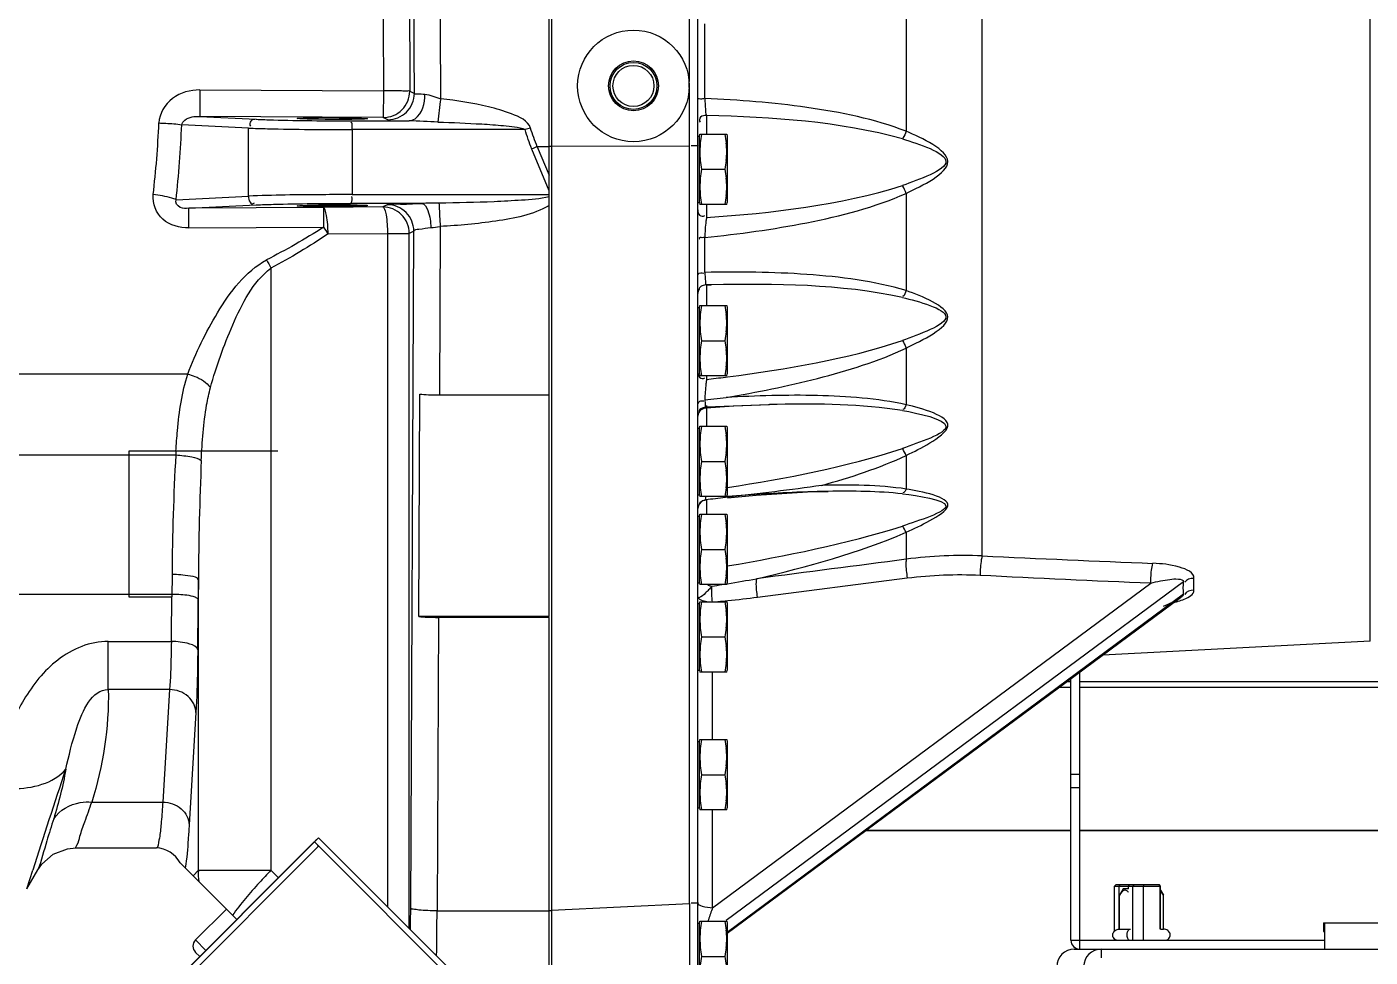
# Model space of a CAD drawing. Header units: millimetres. Extents: x 0 to 10500, y 0 to 7425.
# Drawn here: x 3138.5 to 3596.9, y 1867.5 to 2184.9 of the extents above; entities that cross this region are included whole.
import ezdxf

# ---------------------------------------------------------------- set-up
doc = ezdxf.new("R2010")
doc.units = ezdxf.units.MM
doc.header["$LTSCALE"] = 577.5
doc.layers.get('0').update_dxf_attribs({"linetype": 'CONTINUOUS'})
doc.layers.add('AXES', color=7, linetype='CONTINUOUS')

msp = doc.modelspace()

# ---------------------------------------------------------------- linework, layer by layer
at = {"color": 6, "linetype": 'Continuous'}
for p, q in [((3316.69, 1983.66), (3316.69, 2402.72)), ((3317.49, 2402.46), (3317.49, 1828.77)), ((3367.49, 1817.48), (3367.49, 2397)), ((3464.47, 2004.37), (3464.47, 2361.13)), ((3596.88, 1975.26), (3596.88, 2354.2)), ((3438.58, 2195.81), (3438.58, 2149.25)), ((3369.82, 2160.42), (3369.82, 2185.96)), ((3197.55, 2163.37), (3197.5, 2154.31)), ((3197.55, 2163.37), (3260.16, 2163.04)), ((3260.16, 2163.04), (3260.11, 2153.97)), ((3269.15, 2162.96), (3270.72, 2162.19)), ((3370.44, 2154.67), (3370.44, 2148.27)), ((3214.11, 2150.35), (3191.34, 2151.48)), ((3260.11, 2153.97), (3197.5, 2154.31)), ((3197.5, 2154.31), (3216.73, 2153.35)), ((3214.11, 2127.11), (3214.11, 2150.35)), ((3248.95, 2152.81), (3268.9, 2152.81)), ((3249.55, 2149.81), (3249.55, 2127.65)), ((3308.52, 2149.81), (3249.55, 2149.81)), ((3261.68, 2153.19), (3260.11, 2153.97)), ((3367.49, 2147.63), (3367.99, 2147.63)), ((3367.99, 2147.63), (3368.17, 2148.27)), ((3367.99, 2124.92), (3367.99, 2147.63)), ((3368.17, 2148.27), (3377.32, 2148.27)), ((3377.32, 2148.27), (3377.49, 2147.63)), ((3377.49, 2147.63), (3377.49, 2124.92)), ((3316.69, 2128.93), (3310.82, 2143.2)), ((3312.69, 2143.99), (3316.69, 2134.26)), ((3316.69, 2143.99), (3312.69, 2143.99)), ((3317.49, 2144.07), (3316.69, 2144.07)), ((3364.65, 2144.22), (3317.49, 2144.01)), ((3364.65, 1885.82), (3364.65, 2144.22)), ((3368.66, 2136.27), (3376.82, 2136.27)), ((3189.4, 2125.88), (3214.11, 2127.11)), ((3249.55, 2127.65), (3316.69, 2127.65)), ((3438.58, 2128.06), (3438.58, 2094.87)), ((3193.72, 2122.96), (3216.73, 2124.11)), ((3239.67, 2123.22), (3193.72, 2122.96)), ((3259.96, 2123.42), (3239.67, 2123.22)), ((3273.17, 2124.65), (3248.95, 2124.65)), ((3261.5, 2124.18), (3259.96, 2123.42)), ((3367.49, 2124.92), (3367.99, 2124.92)), ((3367.99, 2124.92), (3368.17, 2124.27)), ((3377.32, 2124.27), (3368.17, 2124.27)), ((3370.44, 2124.27), (3370.44, 2119.8)), ((3377.32, 2124.27), (3377.49, 2124.92)), ((3193.77, 2116.25), (3239.72, 2116.49)), ((3241.28, 2114.22), (3261.57, 2114.42)), ((3261.57, 2114.42), (3261.57, 1884.69)), ((3261.57, 2114.42), (3269, 2114.42)), ((3270.54, 2115.18), (3269, 2114.42)), ((3269, 1877.27), (3269, 2114.42)), ((3269.48, 1884.08), (3270.54, 2115.18)), ((3279.54, 2116.76), (3279.27, 2059.31)), ((3369.82, 2101.08), (3369.82, 2113.02)), ((3221.8, 2102.53), (3221.8, 1897.14)), ((3372.09, 2096.88), (3370.44, 2096.85)), ((3370.44, 2096.85), (3372.02, 2096.88)), ((3370.44, 2096.85), (3370.44, 2089.8)), ((3367.49, 2089.16), (3367.99, 2089.16)), ((3367.99, 2089.16), (3368.17, 2089.8)), ((3367.99, 2066.45), (3367.99, 2089.16)), ((3368.17, 2089.8), (3377.32, 2089.8)), ((3377.32, 2089.8), (3377.49, 2089.16)), ((3377.49, 2089.15), (3377.49, 2066.45)), ((3368.66, 2077.8), (3376.82, 2077.8)), ((3438.58, 2075.28), (3438.58, 2055.96)), ((3193.41, 2066.43), (3121, 2066.43)), ((3367.49, 2066.45), (3367.99, 2066.45)), ((3367.99, 2066.45), (3368.17, 2065.8)), ((3377.32, 2065.8), (3368.17, 2065.8)), ((3370.44, 2065.8), (3370.44, 2064.6)), ((3376.88, 2065.37), (3377.62, 2065.47)), ((3377.32, 2065.8), (3377.49, 2066.45)), ((3272.22, 1983.66), (3272.57, 2059.57)), ((3279.27, 2059.31), (3316.69, 2059.31)), ((3369.83, 2057.59), (3377.1, 2058.42)), ((3367.75, 2053.17), (3368.49, 2054.18)), ((3368.49, 2054.18), (3369.57, 2054.81)), ((3369.57, 2054.81), (3370.28, 2054.94)), ((3370.26, 2054.94), (3379.73, 2055.54)), ((3370.26, 2054.94), (3370.27, 2054.94)), ((3370.27, 2054.94), (3370.44, 2055.13)), ((3394.57, 2056.06), (3370.44, 2055.13)), ((3370.44, 2055.64), (3370.44, 2048.59)), ((3379.73, 2055.54), (3391.97, 2056.01)), ((3394.58, 2056.06), (3391.97, 2056.01)), ((3367.49, 2051.95), (3367.75, 2053.17)), ((3367.49, 2047.95), (3367.99, 2047.95)), ((3367.99, 2047.95), (3368.17, 2048.59)), ((3367.99, 2025.24), (3367.99, 2047.95)), ((3368.17, 2048.59), (3377.32, 2048.59)), ((3377.32, 2048.59), (3377.49, 2047.95)), ((3377.49, 2047.94), (3377.49, 2025.24)), ((3173.29, 2040.14), (3173.29, 1990.37)), ((3189.32, 2040.14), (3173.29, 2040.14)), ((3224.09, 2040.06), (3173.29, 2040.06)), ((2982.8, 2038.82), (3189.32, 2038.82)), ((3368.66, 2036.59), (3376.82, 2036.59)), ((3438.58, 2038.67), (3438.58, 2027.18)), ((3377.1, 2027.65), (3377.5, 2027.71)), ((3387.42, 2025.12), (3404.92, 2026.18)), ((3404.92, 2026.18), (3411.9, 2026.37)), ((3411.66, 2026.38), (3411.35, 2026.37)), ((3411.91, 2026.37), (3411.66, 2026.37)), ((3367.49, 2025.24), (3367.99, 2025.24)), ((3367.49, 2020.47), (3367.88, 2021.94)), ((3367.88, 2021.94), (3368.94, 2023.03)), ((3367.99, 2025.24), (3368.17, 2024.59)), ((3377.32, 2024.59), (3368.17, 2024.59)), ((3370.09, 2023.48), (3370.16, 2023.45)), ((3370.44, 2023.47), (3370.44, 2018.6)), ((3377.6, 2024.37), (3376.86, 2024.28)), ((3377.32, 2024.59), (3377.49, 2025.24)), ((3377.6, 2024.17), (3387.42, 2025.12)), ((3367.49, 2017.95), (3367.99, 2017.95)), ((3367.99, 2017.95), (3368.17, 2018.6)), ((3367.99, 1995.24), (3367.99, 2017.95)), ((3368.17, 2018.6), (3377.32, 2018.6)), ((3377.32, 2018.6), (3377.49, 2017.95)), ((3377.49, 2017.95), (3377.49, 1995.24)), ((3438.58, 2012.47), (3438.58, 2003.24)), ((3368.66, 2006.6), (3376.82, 2006.6)), ((3188.03, 1998.07), (3187.97, 1990.37)), ((3197.03, 1996.19), (3196.98, 1989.5)), ((3197.03, 1897.14), (3197.03, 1996.19)), ((3367.49, 1995.24), (3367.99, 1995.24)), ((3367.99, 1995.24), (3368.17, 1994.6)), ((3377.32, 1994.6), (3368.17, 1994.6)), ((3372.5, 1884.32), (3522.04, 1995.12)), ((3533.19, 1995.53), (3377.17, 1879.94)), ((3377.32, 1994.6), (3377.49, 1995.24)), ((3387.87, 1990.29), (3438.93, 1996.85)), ((2883.46, 1991.37), (3187.98, 1991.37)), ((3173.29, 1990.37), (3187.98, 1990.37)), ((3377.49, 1876.05), (3533.19, 1991.4)), ((3532.19, 1990.12), (3377.49, 1875.5)), ((3532.2, 1990.12), (3532.18, 1990.11)), ((3532.2, 1990.12), (3532.19, 1990.12)), ((3367.49, 1988.09), (3367.99, 1988.09)), ((3367.99, 1988.09), (3368.17, 1988.73)), ((3367.99, 1965.37), (3367.99, 1988.09)), ((3368.17, 1988.73), (3377.32, 1988.73)), ((3376.79, 1989.04), (3377.69, 1989.13)), ((3377.32, 1988.73), (3377.49, 1988.09)), ((3377.49, 1988.08), (3377.49, 1965.38)), ((3316.69, 1983.66), (3272.22, 1983.66)), ((3278.93, 1983.4), (3278.47, 1883.3)), ((3316.69, 1983.4), (3278.93, 1983.4)), ((3316.69, 1829.57), (3316.69, 1983.4)), ((3368.66, 1976.73), (3376.82, 1976.73)), ((3166.27, 1958.77), (3166.27, 1975.18)), ((3166.27, 1975.18), (3187.82, 1975.18)), ((3596.88, 1975.26), (3505.7, 1970.48)), ((3367.49, 1965.37), (3367.99, 1965.37)), ((3367.99, 1965.37), (3368.17, 1964.73)), ((3377.32, 1964.73), (3368.17, 1964.73)), ((3372.5, 1941.73), (3372.5, 1964.73)), ((3377.32, 1964.73), (3377.49, 1965.37)), ((3187.21, 1958.77), (3166.27, 1958.77)), ((3187.21, 1958.77), (3184.89, 1920.4)), ((3196.2, 1950.97), (3193.88, 1912.61)), ((3367.49, 1941.09), (3367.99, 1941.09)), ((3367.99, 1941.09), (3368.17, 1941.73)), ((3367.99, 1918.37), (3367.99, 1941.09)), ((3368.17, 1941.73), (3377.32, 1941.73)), ((3377.32, 1941.73), (3377.49, 1941.09)), ((3377.49, 1941.08), (3377.49, 1918.38)), ((3368.66, 1929.73), (3376.82, 1929.73)), ((3160.64, 1920.4), (3184.89, 1920.4)), ((3367.49, 1918.37), (3367.99, 1918.37)), ((3367.99, 1918.37), (3368.17, 1917.73)), ((3377.32, 1917.73), (3368.17, 1917.73)), ((3372.5, 1884.32), (3372.5, 1917.73)), ((3377.32, 1917.73), (3377.49, 1918.37)), ((3143.63, 1899.22), (3147.52, 1902.59)), ((3147.52, 1902.59), (3152.33, 1904.44)), ((3152.33, 1904.44), (3155.24, 1904.73)), ((3155.24, 1904.73), (3182.69, 1904.73)), ((3142.25, 1897.23), (3143.63, 1899.22)), ((3190.78, 1899.69), (3210.15, 1880.32)), ((3138.5, 1890.73), (3142.25, 1897.23)), ((3138.5, 1890.73), (3140.49, 1897.1)), ((3195.28, 1895.18), (3197.03, 1897.14)), ((3197.03, 1897.14), (3221.8, 1897.14)), ((3221.8, 1897.14), (3224.4, 1894.57)), ((3317.49, 1883.47), (3364.65, 1885.82)), ((3206.57, 1883.89), (3196.04, 1873.35)), ((3278.47, 1883.3), (3316.69, 1883.3)), ((3316.69, 1883.4), (3317.49, 1883.4)), ((3367.99, 1879.09), (3368.17, 1879.73)), ((3368.17, 1879.73), (3377.32, 1879.73)), ((3377.32, 1879.73), (3377.49, 1879.09)), ((3367.49, 1879.09), (3367.99, 1879.09)), ((3367.99, 1856.37), (3367.99, 1879.09)), ((3377.49, 1879.08), (3377.49, 1856.38)), ((3196.04, 1873.35), (3199.61, 1869.78)), ((3197.49, 1867.66), (3196.04, 1869.11)), ((3368.66, 1867.73), (3376.82, 1867.73))]:
    msp.add_line(p, q, dxfattribs=at)
at = {"color": 7, "linetype": 'Continuous'}
for p, q in [((3494.79, 1873.23), (3494.79, 1962.41)), ((3490.91, 1959.53), (3494.79, 1959.53)), ((3493.64, 1961.55), (3494.79, 1961.55)), ((3497.79, 1961.55), (3621.79, 1961.55)), ((3497.79, 1959.53), (3621.79, 1959.53)), ((3494.79, 1929.92), (3497.79, 1929.92)), ((3494.79, 1925.39), (3497.79, 1925.39)), ((3236.92, 1907.16), (3237.98, 1908.22)), ((3383, 1763.26), (3238.05, 1908.22)), ((3236.63, 1906.8), (3143.42, 1813.59)), ((3144.19, 1811.51), (3238.06, 1905.39)), ((3236.57, 1906.8), (3149.01, 1819.25)), ((3236.65, 1906.8), (3381.6, 1761.85)), ((3509.66, 1891.73), (3510.16, 1892.23)), ((3509.66, 1891.73), (3525.35, 1891.73)), ((3510.16, 1892.23), (3524.85, 1892.23)), ((3511.5, 1892.23), (3511.18, 1891.73)), ((3511.18, 1877.01), (3511.18, 1891.73)), ((3512.58, 1890.73), (3511.35, 1888.59)), ((3511.35, 1877.03), (3511.35, 1888.59)), ((3514.43, 1890.73), (3512.58, 1890.73)), ((3514.43, 1891.73), (3514.93, 1892.23)), ((3514.9, 1892.23), (3514.88, 1892.18)), ((3516.28, 1892.23), (3515.95, 1891.73)), ((3515.95, 1873.23), (3515.95, 1891.73)), ((3519.67, 1892.23), (3519.51, 1891.73)), ((3519.51, 1873.23), (3519.51, 1891.73)), ((3524.68, 1892.23), (3525.17, 1891.73)), ((3525.35, 1891.73), (3524.85, 1892.23)), ((3525.17, 1877.03), (3525.17, 1891.73)), ((3525.35, 1890.33), (3526.36, 1888.59)), ((3526.36, 1877.03), (3526.36, 1888.59)), ((3511.35, 1877.03), (3515.1, 1877.03)), ((3525.35, 1877.03), (3526.36, 1877.03)), ((3580.99, 1879.23), (3580.99, 1876.23)), ((3580.99, 1876.23), (3581.25, 1876.23)), ((3581.26, 1879.23), (3581.25, 1876.23)), ((3581.25, 1876.23), (3581.31, 1870.23)), ((3494.79, 1873.23), (3497.79, 1873.23)), ((3497.79, 1870.23), (3497.79, 1873.23)), ((3497.79, 1870.23), (3502.25, 1870.23)), ((3505.12, 1870.23), (3505.12, 1867.23))]:
    msp.add_line(p, q, dxfattribs=at)
at = {"color": 3, "linetype": 'Continuous'}
for p, q in [((3497.79, 1873.23), (3497.79, 1964.63)), ((3494.79, 1910.73), (3425.04, 1910.73)), ((3621.79, 1910.73), (3497.79, 1910.73)), ((3580.99, 1879.23), (3611.41, 1879.23)), ((3581.26, 1879.23), (3581.35, 1870.23)), ((3495.92, 1870.23), (3497.79, 1870.23)), ((3497.79, 1873.23), (3581.28, 1873.23)), ((3502.25, 1870.23), (4013.1, 1870.23))]:
    msp.add_line(p, q, dxfattribs=at)
at = {"color": 6, "linetype": 'Continuous'}
for radius in [19.05, 8.5, 8, 7]:
    msp.add_circle((3345.49, 2164.73), radius, dxfattribs=at)
for centre, radius, start, end in [((-1428.24, 2164.67), 4707.95, 359.94751, 0.45666), ((2320.13, 2149.37), 1044.54, 359.71765, 0.84519), ((3260.14, 2162.97), 9.01, 269.8112, 359.9363), ((3261.71, 2162.2), 9.01, 269.8115, 359.9361), ((5270.31, 1921.27), 2004.91, 173.15141, 173.38021), ((2873.37, 2164.46), 310.42, 353.1853, 357.7142), ((2851.56, 2164.43), 340.03, 353.4896, 357.8178), ((3351.86, 2004.13), 151.99, 105.8355, 106.5701), ((3405.19, 2142.11), 37.03, 175.1311, 176.3731), ((3342.12, 2142.27), 35.19, 355.1439, 4.854), ((3354.21, 2042.31), 109.83, 112.214, 113.2725), ((3402.66, 2142.26), 34.49, 176.3472, 179.9682), ((3403.31, 2142.31), 35.15, 180.0571, 184.9186), ((3403.36, 2130.27), 35.19, 175.1438, 184.8539), ((3342.12, 2130.27), 35.19, 355.1439, 4.854), ((3259.99, 2114.41), 9.01, 0.0637, 90.1888), ((3261.53, 2115.17), 9.01, 0.064, 90.1885), ((3370.49, 2093.85), 3, 152.578, 180.0001), ((3370.14, 2093.7), 3.07, 112.6244, 117.3103), ((3403.36, 2083.8), 35.19, 175.1438, 184.8539), ((3342.12, 2083.8), 35.19, 355.1439, 4.854), ((3403.36, 2071.8), 35.19, 175.1438, 184.8539), ((3342.12, 2071.8), 35.19, 355.1439, 4.854), ((3316.07, 2543.13), 481.61, 276.4827, 277.2538), ((3403.36, 2042.59), 35.19, 175.1438, 184.8539), ((3342.12, 2042.59), 35.19, 355.1439, 4.854), ((3442.09, 2025.97), 253.1, 176.7859, 177.0896), ((4021.7, 1992.15), 833.69, 176.79069, 179.59338), ((4279.18, 1990.31), 1082.16, 177.52976, 179.68838), ((3403.36, 2030.59), 35.19, 175.1438, 184.8539), ((3342.12, 2030.59), 35.19, 355.1439, 4.854), ((3418.93, 1610.49), 415.95, 91.0444, 92.2202), ((3370.54, 2020.06), 3.45, 114.7012, 119.1833), ((3631.5, -147.06), 2186.22, 96.68875, 96.86735), ((3244.89, 2037.11), 125.94, 353.854, 354.2245), ((3403.36, 2012.6), 35.19, 175.1438, 184.8539), ((3342.12, 2012.6), 35.19, 355.1439, 4.854), ((3403.36, 2000.6), 35.19, 175.1438, 184.8539), ((3342.12, 2000.6), 35.19, 355.1439, 4.854), ((3457.94, 1856.9), 147.61, 87.4614, 97.534), ((3837.5, 9929.23), 7933.64, 267.305085, 267.726171), ((3281.96, 2587.28), 600.05, 278.65348, 278.98656), ((3296.99, 2494.49), 506.06, 279.1598, 280.3045), ((3851.09, 9772.92), 7784.75, 267.148327, 267.577517), ((-327.6, 2018.91), 3515.69, 359.28733, 359.53482), ((-779.06, 2018.88), 3976.15, 359.32899, 359.57668), ((3337.83, 2384.8), 397.67, 275.7524, 277.2282), ((3403.36, 1982.73), 35.19, 175.1438, 184.8539), ((3329.3, 2467.88), 481.19, 275.2694, 275.6646), ((3342.12, 1982.73), 35.19, 355.1439, 4.854), ((3522.39, 2018.9), 31.32, 284.4822, 286.6914), ((3403.36, 1970.73), 35.19, 175.1438, 184.8539), ((3342.12, 1970.73), 35.19, 355.1439, 4.854), ((3403.36, 1935.73), 35.19, 175.1438, 184.8539), ((3342.12, 1935.73), 35.19, 355.1439, 4.854), ((4679.68, 1412.73), 1613.6, 161.24378, 162.53178), ((3403.36, 1923.73), 35.19, 175.1438, 184.8539), ((3342.12, 1923.73), 35.19, 355.1439, 4.854), ((2132.58, 1889.31), 1136.91, 359.37045, 359.73651), ((3466.37, 1849.68), 100.06, 159.7434, 162.228), ((1836.57, 1888.93), 1441.91, 359.16359, 359.7762), ((3439.3, 1858.28), 71.66, 162.1719, 162.5828), ((3403.36, 1873.73), 35.19, 175.1438, 184.8539), ((3342.12, 1873.73), 35.19, 355.1439, 4.854), ((3198.16, 1871.23), 3, 135, 225)]:
    msp.add_arc(centre, radius, start, end, dxfattribs=at)
at = {"color": 7, "linetype": 'Continuous'}
for centre, radius, start, end in [((3010.67, 1678.02), 321.57, 44.9975, 45.113), ((3497.79, 1873.23), 3, 180, 270)]:
    msp.add_arc(centre, radius, start, end, dxfattribs=at)
at = {"color": 3, "linetype": 'Continuous'}
for centre in [(3495.92, 1864.23), (3505.12, 1864.23)]:
    msp.add_arc(centre, 6, 90.001, 180.001, dxfattribs=at)
at = {"color": 6, "linetype": 'Continuous'}
for centre, major_axis in [((3242.69, 2153.59), (12, -0.07)), ((3242.69, 2123.86), (12, 0.07))]:
    msp.add_ellipse(centre, major_axis=major_axis, ratio=0.025613, dxfattribs=at)
for centre in [(3279.27, 2060.09), (3278.93, 1984.18)]:
    msp.add_ellipse(centre, major_axis=(9, 0), ratio=0.087155, start_param=-2.411865, end_param=-1.570796, dxfattribs=at)
for points, knots in [([(3364.55, 2164.78), (3364.66, 2194.78), (3364.65, 2273.19), (3364.59, 2351.6), (3364.65, 2400)], [0, 0, 0, 0, 0.382696, 1, 1, 1, 1]), ([(3270.72, 2162.19), (3270.73, 2177.23), (3270.59, 2206.75), (3269.95, 2249.64), (3268.88, 2289.2), (3267.45, 2323.9), (3265.73, 2352.34), (3263.97, 2371.7), (3262.41, 2383.13), (3261.24, 2388.77), (3260.38, 2391.97), (3259.23, 2393.74), (3258.69, 2393.73)], [0, 0, 0, 0, 0.193929, 0.380686, 0.553004, 0.704161, 0.828317, 0.920728, 0.953933, 0.978081, 0.993105, 1, 1, 1, 1]), ([(3258.69, 2364.73), (3259.18, 2364.69), (3260.13, 2363.1), (3260.92, 2360.26), (3261.92, 2355.3), (3263.28, 2345.28), (3264.8, 2328.39), (3266.3, 2303.61), (3267.55, 2273.41), (3268.82, 2225.93), (3269.16, 2188.63), (3269.15, 2162.96)], [0, 0, 0, 0, 0.007163, 0.022503, 0.046917, 0.080329, 0.172969, 0.297127, 0.448094, 0.620087, 1, 1, 1, 1]), ([(3249.68, 2355.73), (3250.14, 2355.73), (3251.14, 2354.25), (3252.45, 2349.58), (3254.18, 2338.71), (3255.78, 2321.25), (3257.31, 2297.49), (3258.55, 2268.67), (3259.84, 2223.26), (3260.17, 2187.59), (3260.16, 2163.04)], [0, 0, 0, 0, 0.00718, 0.022451, 0.080024, 0.172517, 0.296614, 0.447614, 0.619719, 1, 1, 1, 1]), ([(3197.55, 2163.37), (3194.29, 2163.33), (3187.59, 2161.66), (3183.66, 2155.27), (3183.55, 2152.08)], [0, 0, 0, 0, 0.504205, 1, 1, 1, 1]), ([(3269.15, 2162.96), (3268.95, 2163.15), (3267.86, 2162.8), (3266.11, 2163.12), (3263.32, 2163.01), (3261.27, 2163), (3260.16, 2163.04)], [0, 0, 0, 0, 0.090662, 0.310753, 0.628966, 1, 1, 1, 1]), ([(3268.9, 2152.81), (3269.62, 2152.83), (3273.28, 2154.37), (3274.3, 2158.89), (3274.33, 2161.89)], [0, 0, 0, 0, 0.195048, 1, 1, 1, 1]), ([(3270.72, 2162.19), (3270.99, 2161.96), (3272.35, 2162.13), (3273.46, 2161.92), (3274.32, 2161.89)], [0, 0, 0, 0, 0.292442, 1, 1, 1, 1]), ([(3310.39, 2150.35), (3309.49, 2152.89), (3303.64, 2155.49), (3293.55, 2158.47), (3285.18, 2159.72), (3279.71, 2160.35)], [0, 0, 0, 0, 0.24622, 0.497431, 1, 1, 1, 1]), ([(3367.49, 2160.36), (3367.49, 2160.5), (3368.56, 2160.2), (3368.96, 2160.41), (3369.49, 2160.41)], [0, 0, 0, 0, 0.213143, 1, 1, 1, 1]), ([(3369.82, 2160.42), (3369.85, 2159.2), (3370.04, 2157.32), (3370.1, 2155.29), (3370.44, 2154.67)], [0, 0, 0, 0, 0.632224, 1, 1, 1, 1]), ([(3438.58, 2149.25), (3427.74, 2153.44), (3404.66, 2158.07), (3381.47, 2159.94), (3369.82, 2160.42)], [0, 0, 0, 0, 0.499325, 1, 1, 1, 1]), ([(3370.44, 2154.67), (3369.74, 2154.65), (3368.19, 2154.61), (3367.89, 2152.79), (3368.25, 2152.35)], [0, 0, 0, 0, 0.549968, 1, 1, 1, 1]), ([(3183.55, 2152.08), (3184.33, 2152.05), (3186.93, 2151.92), (3189.54, 2151.76), (3191.34, 2151.48)], [0, 0, 0, 0, 0.298217, 1, 1, 1, 1]), ([(3191.34, 2151.48), (3191.44, 2152.12), (3193.16, 2154.14), (3195.76, 2154.35), (3197.5, 2154.31)], [0, 0, 0, 0, 0.271409, 1, 1, 1, 1]), ([(3214.11, 2150.35), (3216.28, 2150.25), (3228.09, 2149.9), (3239.91, 2149.81), (3249.55, 2149.81)], [0, 0, 0, 0, 0.183404, 1, 1, 1, 1]), ([(3216.73, 2153.35), (3216.1, 2153.34), (3214.66, 2153.13), (3214.45, 2151.45), (3214.79, 2150.95)], [0, 0, 0, 0, 0.511085, 1, 1, 1, 1]), ([(3216.73, 2153.35), (3218.7, 2153.25), (3229.43, 2152.89), (3240.18, 2152.81), (3248.95, 2152.81)], [0, 0, 0, 0, 0.183384, 1, 1, 1, 1]), ([(3249.55, 2149.81), (3249.55, 2150.15), (3249.48, 2150.97), (3249.61, 2151.71), (3249.2, 2152.51), (3249.11, 2152.13), (3249.07, 2152)], [0, 0, 0, 0, 0.346254, 0.792532, 0.870055, 1, 1, 1, 1]), ([(3278.77, 2152.4), (3283.76, 2152.25), (3291.21, 2151.91), (3299.98, 2151.36), (3304.85, 2150.69), (3307.48, 2150.49), (3308.52, 2149.81)], [0, 0, 0, 0, 0.500318, 0.750412, 0.875343, 1, 1, 1, 1]), ([(3437.34, 2146.63), (3442.64, 2144.97), (3461.63, 2139.04), (3442.65, 2132.65), (3437.34, 2130.77)], [0, 0, 0, 0, 0.496118, 1, 1, 1, 1]), ([(3438.58, 2128.06), (3443.93, 2130.69), (3461.61, 2138.92), (3443.93, 2146.89), (3438.58, 2149.25)], [0, 0, 0, 0, 0.504622, 1, 1, 1, 1]), ([(3367.49, 2144.49), (3367.49, 2144.29), (3366.3, 2144.35), (3365.77, 2144.26), (3365.19, 2144.29)], [0, 0, 0, 0, 0.249338, 1, 1, 1, 1]), ([(3193.77, 2116.25), (3190.65, 2116.3), (3184.01, 2117.84), (3181.28, 2124.63), (3181.6, 2127.63)], [0, 0, 0, 0, 0.50871, 1, 1, 1, 1]), ([(3189.4, 2125.88), (3188.94, 2126.09), (3186.41, 2126.96), (3183.76, 2127.39), (3181.6, 2127.63)], [0, 0, 0, 0, 0.18883, 1, 1, 1, 1]), ([(3249.55, 2127.65), (3246.12, 2127.65), (3234.3, 2127.59), (3222.48, 2127.49), (3214.11, 2127.11)], [0, 0, 0, 0, 0.290941, 1, 1, 1, 1]), ([(3214.11, 2127.11), (3214.12, 2126.4), (3214.27, 2125.4), (3215.29, 2124.31), (3215.96, 2124.67), (3216.2, 2124.88)], [0, 0, 0, 0, 0.539929, 0.753658, 1, 1, 1, 1]), ([(3248.95, 2124.65), (3249.04, 2124.66), (3249.65, 2125.36), (3249.51, 2126.3), (3249.39, 2127.03)], [0, 0, 0, 0, 0.108224, 1, 1, 1, 1]), ([(3316.69, 2126.91), (3313.65, 2126.14), (3307.33, 2125.7), (3294.81, 2125), (3285.38, 2124.81), (3279.1, 2124.73)], [0, 0, 0, 0, 0.250055, 0.500106, 1, 1, 1, 1]), ([(3369.82, 2113.02), (3381.5, 2114.19), (3404.78, 2117.4), (3427.8, 2123.31), (3438.58, 2128.06)], [0, 0, 0, 0, 0.498881, 1, 1, 1, 1]), ([(3193.72, 2122.96), (3192.76, 2122.94), (3190.8, 2122.62), (3188.94, 2124.99), (3189.4, 2125.88)], [0, 0, 0, 0, 0.490356, 1, 1, 1, 1]), ([(3193.77, 2116.25), (3193.76, 2117.13), (3193.73, 2119.37), (3193.8, 2121.61), (3193.72, 2122.96)], [0, 0, 0, 0, 0.393046, 1, 1, 1, 1]), ([(3216.73, 2124.11), (3218.7, 2124.21), (3229.43, 2124.56), (3240.18, 2124.65), (3248.95, 2124.65)], [0, 0, 0, 0, 0.183384, 1, 1, 1, 1]), ([(3239.67, 2123.22), (3239.68, 2123.04), (3239.65, 2120.79), (3239.7, 2118.55), (3239.72, 2116.49)], [0, 0, 0, 0, 0.079831, 1, 1, 1, 1]), ([(3241.28, 2114.22), (3241.26, 2116.32), (3241.08, 2119.25), (3240.46, 2122.03), (3239.98, 2123.17), (3239.67, 2123.22)], [0, 0, 0, 0, 0.678796, 0.897347, 1, 1, 1, 1]), ([(3259.96, 2123.42), (3260.28, 2123.37), (3260.76, 2122.24), (3261.37, 2119.45), (3261.55, 2116.52), (3261.57, 2114.42)], [0, 0, 0, 0, 0.102653, 0.321204, 1, 1, 1, 1]), ([(3261.5, 2124.18), (3262.54, 2124.69), (3266.67, 2124.12), (3270.43, 2124.61), (3273.17, 2124.65)], [0, 0, 0, 0, 0.296296, 1, 1, 1, 1]), ([(3273.17, 2124.65), (3274.26, 2124.58), (3276.01, 2121.09), (3276.3, 2118.35), (3276.38, 2116.38)], [0, 0, 0, 0, 0.35465, 1, 1, 1, 1]), ([(3279.1, 2124.73), (3279.13, 2124.38), (3279.28, 2121.72), (3279.42, 2119.07), (3279.54, 2116.76)], [0, 0, 0, 0, 0.132425, 1, 1, 1, 1]), ([(3316.69, 2123.91), (3311.24, 2120.73), (3298.37, 2118.29), (3285.88, 2117.09), (3279.54, 2116.76)], [0, 0, 0, 0, 0.498739, 1, 1, 1, 1]), ([(3367.49, 2122.39), (3367.49, 2121.77), (3367.69, 2120.33), (3369.36, 2120.13), (3369.86, 2120.46)], [0, 0, 0, 0, 0.509381, 1, 1, 1, 1]), ([(3370.44, 2119.8), (3370.33, 2119.39), (3370.02, 2117.13), (3369.87, 2114.87), (3369.82, 2113.02)], [0, 0, 0, 0, 0.184006, 1, 1, 1, 1]), ([(3270.54, 2115.18), (3270.74, 2115.76), (3273.34, 2115.92), (3275, 2116.27), (3276.38, 2116.38)], [0, 0, 0, 0, 0.308091, 1, 1, 1, 1]), ([(3369.82, 2113.02), (3369.53, 2113), (3369.04, 2112.87), (3367.69, 2113.09), (3368.02, 2112.48), (3368.14, 2112.44)], [0, 0, 0, 0, 0.378884, 0.837043, 1, 1, 1, 1]), ([(3193.41, 2066.43), (3196.16, 2073.68), (3202.99, 2087.87), (3213.06, 2101.43), (3220.24, 2105.33)], [0, 0, 0, 0, 0.487102, 1, 1, 1, 1]), ([(3201.16, 2061.8), (3203.13, 2069.1), (3208.31, 2083.29), (3215.59, 2097.84), (3221.8, 2102.53)], [0, 0, 0, 0, 0.492739, 1, 1, 1, 1]), ([(3367.49, 2100.22), (3367.49, 2100.32), (3367.82, 2101.04), (3368.85, 2100.96), (3369.49, 2100.87)], [0, 0, 0, 0, 0.128848, 1, 1, 1, 1]), ([(3438.58, 2094.87), (3427.61, 2098.16), (3404.48, 2101.05), (3381.43, 2101.36), (3369.82, 2101.08)], [0, 0, 0, 0, 0.496522, 1, 1, 1, 1]), ([(3369.82, 2101.08), (3369.85, 2100.04), (3370.06, 2099.1), (3370.05, 2096.8), (3370.44, 2096.85)], [0, 0, 0, 0, 0.728282, 1, 1, 1, 1]), ([(3367.93, 2095.59), (3367.92, 2095.53), (3367.9, 2095.41), (3367.91, 2095.28), (3367.92, 2095.22)], [0, 0, 0, 0, 0.48593, 1, 1, 1, 1]), ([(3368.73, 2096.43), (3368.54, 2096.34), (3368.21, 2096.12), (3367.98, 2095.77), (3367.93, 2095.59)], [0, 0, 0, 0, 0.530269, 1, 1, 1, 1]), ([(3370.44, 2096.85), (3370.2, 2096.85), (3369.69, 2096.78), (3369.2, 2096.64), (3368.96, 2096.54)], [0, 0, 0, 0, 0.480867, 1, 1, 1, 1]), ([(3438.58, 2075.28), (3443.85, 2077.97), (3461.7, 2085.98), (3443.85, 2093.03), (3438.58, 2094.87)], [0, 0, 0, 0, 0.514592, 1, 1, 1, 1]), ([(3437.34, 2092.54), (3442.58, 2091.27), (3461.69, 2086.19), (3442.61, 2079.84), (3437.34, 2077.87)], [0, 0, 0, 0, 0.48946, 1, 1, 1, 1]), ([(3377.08, 2058.42), (3387.55, 2060.19), (3408.41, 2064.42), (3428.91, 2070.74), (3438.58, 2075.28)], [0, 0, 0, 0, 0.498496, 1, 1, 1, 1]), ([(3189.39, 2040.16), (3189.52, 2042.47), (3190.15, 2051.31), (3191.42, 2060.18), (3193.41, 2066.43)], [0, 0, 0, 0, 0.260915, 1, 1, 1, 1]), ([(3193.41, 2066.43), (3194.22, 2066.22), (3197.08, 2065.25), (3199.87, 2063.58), (3201.16, 2061.8)], [0, 0, 0, 0, 0.275483, 1, 1, 1, 1]), ([(3368.97, 2064.89), (3369.11, 2064.88), (3369.42, 2064.93), (3369.71, 2065.05), (3369.86, 2065.13)], [0, 0, 0, 0, 0.453761, 1, 1, 1, 1]), ([(3370.44, 2064.6), (3370.34, 2064.09), (3370.07, 2061.76), (3369.9, 2059.42), (3369.83, 2057.59)], [0, 0, 0, 0, 0.218689, 1, 1, 1, 1]), ([(3198.02, 2036.95), (3198.3, 2043.28), (3198.88, 2051.66), (3200.63, 2059.84), (3201.16, 2061.8)], [0, 0, 0, 0, 0.757721, 1, 1, 1, 1]), ([(3438.58, 2055.96), (3428.65, 2058.12), (3407.99, 2059.59), (3387.46, 2059.03), (3377.08, 2058.42)], [0, 0, 0, 0, 0.49433, 1, 1, 1, 1]), ([(3367.49, 2056.14), (3367.49, 2056.66), (3368.33, 2057.48), (3369.18, 2057.31), (3369.5, 2057.24)], [0, 0, 0, 0, 0.61837, 1, 1, 1, 1]), ([(3368.89, 2054.79), (3368.63, 2054.67), (3368.15, 2054.42), (3367.89, 2053.89), (3367.89, 2053.65)], [0, 0, 0, 0, 0.539248, 1, 1, 1, 1]), ([(3367.89, 2053.65), (3367.89, 2053.58), (3367.9, 2053.44), (3367.95, 2053.3), (3367.98, 2053.23)], [0, 0, 0, 0, 0.473652, 1, 1, 1, 1]), ([(3370.44, 2055.13), (3370.18, 2055.12), (3369.65, 2055.05), (3369.14, 2054.9), (3368.89, 2054.79)], [0, 0, 0, 0, 0.482236, 1, 1, 1, 1]), ([(3369.83, 2057.59), (3369.86, 2056.93), (3369.98, 2056.32), (3370.03, 2054.93), (3370.27, 2054.94)], [0, 0, 0, 0, 0.731975, 1, 1, 1, 1]), ([(3437.34, 2053.98), (3442.5, 2053.07), (3461.78, 2048.99), (3442.55, 2042.95), (3437.34, 2041.03)], [0, 0, 0, 0, 0.485963, 1, 1, 1, 1]), ([(3438.58, 2038.67), (3441.31, 2040.03), (3445.96, 2042.15), (3458.39, 2050.97), (3443.73, 2054.62), (3438.58, 2055.96)], [0, 0, 0, 0, 0.273316, 0.522898, 1, 1, 1, 1]), ([(3189.32, 2038.82), (3191.16, 2038.72), (3194.04, 2038.31), (3197.15, 2037.69), (3198.02, 2036.95)], [0, 0, 0, 0, 0.618851, 1, 1, 1, 1]), ([(3438.58, 2027.19), (3438.41, 2026.85), (3438.21, 2026.35), (3437.62, 2025.82), (3437.4, 2025.89)], [0, 0, 0, 0, 0.612219, 1, 1, 1, 1]), ([(3438.58, 2012.47), (3441.3, 2013.76), (3445.75, 2015.64), (3458.48, 2023.67), (3443.6, 2026.31), (3438.58, 2027.18)], [0, 0, 0, 0, 0.279532, 0.525131, 1, 1, 1, 1]), ([(3367.89, 2022.25), (3368.01, 2022.41), (3368.31, 2022.72), (3368.66, 2022.96), (3368.86, 2023.07)], [0, 0, 0, 0, 0.47823, 1, 1, 1, 1]), ([(3369.1, 2023.19), (3369.25, 2023.26), (3369.58, 2023.39), (3369.92, 2023.46), (3370.09, 2023.48)], [0, 0, 0, 0, 0.492413, 1, 1, 1, 1]), ([(3437.34, 2025.57), (3442.42, 2025), (3461.84, 2021.99), (3442.48, 2016.36), (3437.34, 2014.56)], [0, 0, 0, 0, 0.484626, 1, 1, 1, 1]), ([(3438.58, 2003.23), (3438.52, 2002.81), (3438.39, 2000.67), (3438.62, 1998.53), (3438.93, 1996.85)], [0, 0, 0, 0, 0.200461, 1, 1, 1, 1]), ([(3464.47, 2004.37), (3464.36, 2003.94), (3463.93, 2001.78), (3463.79, 1999.57), (3463.79, 1997.8)], [0, 0, 0, 0, 0.198894, 1, 1, 1, 1]), ([(3522.04, 1995.12), (3522.04, 1995.75), (3522.1, 1998), (3522.27, 2000.28), (3522.73, 2001.84)], [0, 0, 0, 0, 0.280971, 1, 1, 1, 1]), ([(3536.73, 1996.7), (3536.91, 1998.77), (3530.09, 2001.38), (3525.78, 2001.71), (3522.73, 2001.84)], [0, 0, 0, 0, 0.403802, 1, 1, 1, 1]), ([(3197.03, 1996.19), (3196.86, 1997.19), (3192.62, 1997.68), (3190.13, 1998.05), (3188.03, 1998.07)], [0, 0, 0, 0, 0.325574, 1, 1, 1, 1]), ([(3370.75, 1994.59), (3370.84, 1994.53), (3371.04, 1994.41), (3371.25, 1994.32), (3371.36, 1994.28)], [0, 0, 0, 0, 0.494338, 1, 1, 1, 1]), ([(3372.24, 1994.06), (3372.06, 1993.84), (3371.68, 1993.39), (3371.29, 1992.95), (3371.09, 1992.74)], [0, 0, 0, 0, 0.486716, 1, 1, 1, 1]), ([(3371.36, 1994.28), (3371.51, 1994.22), (3371.8, 1994.13), (3372.09, 1994.08), (3372.24, 1994.06)], [0, 0, 0, 0, 0.509511, 1, 1, 1, 1]), ([(3387.87, 1990.29), (3387.57, 1991.94), (3387.34, 1994.06), (3387.46, 1996.17), (3387.52, 1996.6)], [0, 0, 0, 0, 0.797017, 1, 1, 1, 1]), ([(3522.04, 1995.12), (3524.16, 1995.66), (3527.54, 1996.23), (3530.8, 1996.71), (3533.24, 1996.18), (3533.19, 1995.53)], [0, 0, 0, 0, 0.569981, 0.829178, 1, 1, 1, 1]), ([(3187.98, 1991.37), (3188.76, 1991.37), (3191.37, 1991.26), (3194.04, 1991.02), (3195.77, 1990.38)], [0, 0, 0, 0, 0.29576, 1, 1, 1, 1]), ([(3195.77, 1990.38), (3196.07, 1990.27), (3196.53, 1990.09), (3196.95, 1989.69), (3196.98, 1989.5)], [0, 0, 0, 0, 0.628062, 1, 1, 1, 1]), ([(3371.09, 1992.74), (3370.77, 1992.4), (3369.76, 1991.47), (3368.73, 1990.3), (3367.8, 1990.12)], [0, 0, 0, 0, 0.326764, 1, 1, 1, 1]), ([(3531.38, 1988.91), (3532.08, 1989.11), (3534.01, 1989.78), (3536.87, 1991.21), (3536.73, 1992.7)], [0, 0, 0, 0, 0.327567, 1, 1, 1, 1]), ([(3533.19, 1991.4), (3533.21, 1991.18), (3532.87, 1990.66), (3532.46, 1990.32), (3532.2, 1990.12)], [0, 0, 0, 0, 0.40491, 1, 1, 1, 1]), ([(3368.91, 1989.21), (3369.16, 1989.13), (3369.69, 1988.98), (3370.23, 1988.88), (3370.52, 1988.83)], [0, 0, 0, 0, 0.467981, 1, 1, 1, 1]), ([(3166.27, 1975.18), (3160.15, 1975.26), (3148.03, 1970.1), (3137.1, 1955.96), (3130.29, 1940.82), (3127.11, 1930.68), (3125.79, 1925.79)], [0, 0, 0, 0, 0.270413, 0.531717, 0.776184, 1, 1, 1, 1]), ([(3187.82, 1975.18), (3187.79, 1973.53), (3187.68, 1968.06), (3187.51, 1962.58), (3187.21, 1958.77)], [0, 0, 0, 0, 0.301593, 1, 1, 1, 1]), ([(3196.81, 1972.31), (3196.7, 1973.44), (3192.75, 1974.9), (3189.92, 1975.16), (3187.82, 1975.18)], [0, 0, 0, 0, 0.348909, 1, 1, 1, 1]), ([(3196.81, 1972.31), (3196.79, 1970.17), (3196.67, 1963.05), (3196.5, 1955.93), (3196.2, 1950.97)], [0, 0, 0, 0, 0.30158, 1, 1, 1, 1]), ([(3151.77, 1931.57), (3152.92, 1936.31), (3154.86, 1945.45), (3160.64, 1958.82), (3166.27, 1958.77)], [0, 0, 0, 0, 0.463831, 1, 1, 1, 1]), ([(3196.2, 1950.97), (3196.16, 1953), (3193.89, 1957.29), (3189.45, 1958.73), (3187.21, 1958.77)], [0, 0, 0, 0, 0.4752, 1, 1, 1, 1]), ([(3125.79, 1925.79), (3128.4, 1925.27), (3137.26, 1924.23), (3147.61, 1926.7), (3151.77, 1931.57)], [0, 0, 0, 0, 0.293737, 1, 1, 1, 1]), ([(3147.65, 1914.68), (3149.61, 1917.64), (3154.49, 1920.37), (3159.34, 1920.5), (3160.64, 1920.4)], [0, 0, 0, 0, 0.731317, 1, 1, 1, 1]), ([(3155.24, 1904.73), (3155.16, 1905.07), (3156.1, 1906.39), (3156.65, 1909.4), (3158.59, 1914.28), (3159.86, 1918.16), (3160.64, 1920.4)], [0, 0, 0, 0, 0.064386, 0.255916, 0.570291, 1, 1, 1, 1]), ([(3184.89, 1920.4), (3184.74, 1918.15), (3184.45, 1914.34), (3183.97, 1909.14), (3183.43, 1906.65), (3183.07, 1904.73), (3182.69, 1904.73)], [0, 0, 0, 0, 0.426082, 0.736854, 0.927537, 1, 1, 1, 1]), ([(3184.89, 1920.4), (3187.13, 1920.37), (3191.57, 1918.93), (3193.84, 1914.64), (3193.88, 1912.61)], [0, 0, 0, 0, 0.524555, 1, 1, 1, 1]), ([(3147.65, 1914.68), (3146.87, 1912.18), (3144.98, 1906.39), (3143.45, 1900.49), (3142.25, 1897.23)], [0, 0, 0, 0, 0.429822, 1, 1, 1, 1]), ([(3193.88, 1912.61), (3193.78, 1910.98), (3193.44, 1906.09), (3193.1, 1901.18), (3192.51, 1897.96)], [0, 0, 0, 0, 0.333003, 1, 1, 1, 1]), ([(3221.8, 1897.14), (3220.46, 1895.74), (3215.88, 1890.81), (3211.45, 1885.71), (3208.67, 1881.79)], [0, 0, 0, 0, 0.28718, 1, 1, 1, 1]), ([(3278.47, 1883.3), (3276.4, 1883.31), (3273.53, 1883.29), (3270.77, 1883.78), (3269.63, 1883.84), (3269.48, 1884.08)], [0, 0, 0, 0, 0.684492, 0.904578, 1, 1, 1, 1]), ([(3364.65, 1885.82), (3364.67, 1871.09), (3364.58, 1849.85), (3364.81, 1828.61), (3364.65, 1822.11)], [0, 0, 0, 0, 0.693658, 1, 1, 1, 1]), ([(3367.49, 1886.08), (3367.49, 1885.89), (3366.32, 1885.94), (3365.8, 1885.86), (3365.22, 1885.89)], [0, 0, 0, 0, 0.245735, 1, 1, 1, 1]), ([(3367.49, 1885.99), (3367.49, 1885.4), (3369.76, 1884.52), (3371.29, 1884.38), (3372.5, 1884.32)], [0, 0, 0, 0, 0.330365, 1, 1, 1, 1])]:
    msp.add_open_spline(points, degree=3, knots=knots, dxfattribs=at)
for points in [[(3274.32, 2161.89), (3276.18, 2161.71), (3277.91, 2160.88), (3279.71, 2160.35)], [(3437.34, 2146.63), (3415.7, 2152.64), (3392.89, 2154.02), (3370.44, 2154.67)], [(3278.77, 2152.4), (3275.47, 2152.49), (3272.19, 2152.78), (3268.9, 2152.81)], [(3310.82, 2143.2), (3309.93, 2145.36), (3309.16, 2147.56), (3308.52, 2149.81)], [(3312.69, 2143.99), (3311.8, 2146.06), (3311.03, 2148.19), (3310.39, 2150.35)], [(3368.66, 2148.27), (3368.51, 2147.27), (3368.38, 2146.26), (3368.3, 2145.25)], [(3377.19, 2145.25), (3377.11, 2146.26), (3376.98, 2147.27), (3376.82, 2148.27)], [(3438.58, 2149.25), (3438.25, 2148.43), (3437.97, 2147.56), (3437.4, 2146.89)], [(3368.3, 2139.3), (3368.38, 2138.29), (3368.51, 2137.28), (3368.66, 2136.27)], [(3368.66, 2136.27), (3368.51, 2135.27), (3368.38, 2134.26), (3368.3, 2133.25)], [(3376.82, 2136.27), (3376.98, 2137.28), (3377.11, 2138.28), (3377.19, 2139.29)], [(3377.19, 2133.25), (3377.11, 2134.26), (3376.98, 2135.27), (3376.82, 2136.27)], [(3368.3, 2127.3), (3368.38, 2126.29), (3368.51, 2125.28), (3368.66, 2124.27)], [(3370.44, 2119.8), (3392.98, 2121.43), (3415.79, 2123.95), (3437.34, 2130.77)], [(3376.82, 2124.27), (3376.98, 2125.28), (3377.11, 2126.28), (3377.19, 2127.29)], [(3438.58, 2128.06), (3438.23, 2128.91), (3437.88, 2129.77), (3437.4, 2130.56)], [(3279.1, 2124.73), (3277.13, 2124.71), (3275.15, 2124.66), (3273.17, 2124.65)], [(3239.72, 2116.49), (3233.42, 2112.44), (3226.89, 2108.75), (3220.24, 2105.33)], [(3241.28, 2114.22), (3235, 2109.98), (3228.47, 2106.12), (3221.8, 2102.53)], [(3239.72, 2116.49), (3240.24, 2115.76), (3240.78, 2115.04), (3241.21, 2114.26)], [(3276.38, 2116.38), (3277.4, 2116.46), (3278.42, 2116.65), (3279.44, 2116.72)], [(3220.24, 2105.33), (3220.76, 2104.44), (3221.29, 2103.56), (3221.71, 2102.61)], [(3437.34, 2092.54), (3416.03, 2097.14), (3393.88, 2097.26), (3372.09, 2096.88)], [(3438.58, 2094.87), (3438.28, 2094.15), (3438.08, 2093.23), (3437.4, 2092.84)], [(3368.66, 2089.8), (3368.51, 2088.8), (3368.38, 2087.79), (3368.3, 2086.78)], [(3377.19, 2086.78), (3377.11, 2087.79), (3376.98, 2088.8), (3376.82, 2089.8)], [(3368.3, 2080.82), (3368.38, 2079.81), (3368.51, 2078.8), (3368.66, 2077.8)], [(3368.66, 2077.8), (3368.51, 2076.8), (3368.38, 2075.79), (3368.3, 2074.78)], [(3376.82, 2077.8), (3376.98, 2078.8), (3377.11, 2079.81), (3377.19, 2080.82)], [(3377.19, 2074.78), (3377.11, 2075.79), (3376.98, 2076.8), (3376.82, 2077.8)], [(3377.62, 2065.47), (3397.79, 2068.06), (3418.05, 2071.43), (3437.34, 2077.87)], [(3437.34, 2077.87), (3437.72, 2077.09), (3438.1, 2076.31), (3438.46, 2075.52)], [(3368.3, 2068.82), (3368.38, 2067.81), (3368.51, 2066.8), (3368.66, 2065.8)], [(3376.82, 2065.8), (3376.98, 2066.8), (3377.11, 2067.81), (3377.19, 2068.82)], [(3367.51, 2066.44), (3367.61, 2065.74), (3368.26, 2064.89), (3368.97, 2064.89)], [(3437.34, 2053.98), (3423.24, 2056.17), (3408.85, 2056.33), (3394.58, 2056.06)], [(3438.58, 2055.96), (3438.3, 2055.34), (3438.07, 2054.35), (3437.4, 2054.3)], [(3368.66, 2048.59), (3368.51, 2047.59), (3368.38, 2046.58), (3368.3, 2045.57)], [(3377.19, 2045.57), (3377.11, 2046.58), (3376.98, 2047.59), (3376.82, 2048.59)], [(3377.5, 2027.71), (3397.7, 2030.81), (3417.93, 2034.64), (3437.34, 2041.03)], [(3438.58, 2038.67), (3438.16, 2039.42), (3437.75, 2040.18), (3437.4, 2040.97)], [(3368.3, 2039.61), (3368.38, 2038.6), (3368.51, 2037.59), (3368.66, 2036.59)], [(3368.66, 2036.59), (3368.51, 2035.59), (3368.38, 2034.58), (3368.3, 2033.57)], [(3376.82, 2036.59), (3376.98, 2037.59), (3377.11, 2038.6), (3377.19, 2039.61)], [(3377.19, 2033.57), (3377.11, 2034.58), (3376.98, 2035.59), (3376.82, 2036.59)], [(3409.75, 2028.44), (3419.57, 2031.17), (3429.36, 2034.31), (3438.58, 2038.67)], [(3368.3, 2027.61), (3368.38, 2026.6), (3368.51, 2025.59), (3368.66, 2024.59)], [(3376.82, 2024.59), (3376.98, 2025.59), (3377.11, 2026.6), (3377.19, 2027.61)], [(3402.82, 2026.13), (3394.39, 2025.8), (3385.96, 2025.27), (3377.55, 2024.61)], [(3409.75, 2028.44), (3399.07, 2026.82), (3388.33, 2025.63), (3377.6, 2024.37)], [(3438.58, 2027.18), (3429.07, 2028.59), (3419.37, 2028.7), (3409.75, 2028.44)], [(3437.34, 2025.57), (3428.9, 2026.41), (3420.39, 2026.52), (3411.91, 2026.38)], [(3368.66, 2018.6), (3368.51, 2017.59), (3368.38, 2016.59), (3368.3, 2015.58)], [(3377.19, 2015.58), (3377.11, 2016.59), (3376.98, 2017.59), (3376.82, 2018.6)], [(3377.5, 2000.96), (3397.67, 2004.37), (3417.82, 2008.44), (3437.34, 2014.56)], [(3387.52, 1996.6), (3404.86, 2000.72), (3422.25, 2005.33), (3438.58, 2012.47)], [(3438.58, 2012.47), (3438.12, 2013.13), (3437.71, 2013.82), (3437.4, 2014.55)], [(3368.3, 2009.62), (3368.38, 2008.61), (3368.51, 2007.6), (3368.66, 2006.6)], [(3376.82, 2006.6), (3376.98, 2007.6), (3377.11, 2008.61), (3377.19, 2009.62)], [(3368.66, 2006.6), (3368.51, 2005.59), (3368.38, 2004.59), (3368.3, 2003.58)], [(3377.19, 2003.58), (3377.11, 2004.59), (3376.98, 2005.59), (3376.82, 2006.6)], [(3438.58, 2003.23), (3421.57, 2000.98), (3404.54, 1998.84), (3387.52, 1996.6)], [(3368.3, 1997.62), (3368.38, 1996.61), (3368.51, 1995.6), (3368.66, 1994.6)], [(3372.5, 1988.63), (3372.2, 1990.42), (3372.17, 1992.25), (3372.24, 1994.06)], [(3376.82, 1994.6), (3376.98, 1995.6), (3377.11, 1996.61), (3377.19, 1997.62)], [(3438.93, 1996.85), (3447.16, 1997.91), (3455.51, 1998.21), (3463.79, 1997.8)], [(3533.19, 1991.4), (3533.1, 1992.78), (3533.11, 1994.16), (3533.19, 1995.53)], [(3536.73, 1996.7), (3535.62, 1996.66), (3534.08, 1996.41), (3533.66, 1995.38)], [(3536.73, 1992.7), (3536.64, 1994.03), (3536.65, 1995.37), (3536.73, 1996.7)], [(3367.49, 1990.3), (3367.49, 1989.71), (3368.35, 1989.4), (3368.91, 1989.21)], [(3532.2, 1990.12), (3530.43, 1988.76), (3528.3, 1987.96), (3526.24, 1987.12)], [(3536.73, 1992.7), (3535.6, 1992.63), (3534.07, 1992.31), (3533.66, 1991.26)], [(3368.66, 1988.73), (3368.51, 1987.73), (3368.38, 1986.72), (3368.3, 1985.71)], [(3377.19, 1985.71), (3377.11, 1986.72), (3376.98, 1987.73), (3376.82, 1988.73)], [(3368.3, 1979.75), (3368.38, 1978.74), (3368.51, 1977.73), (3368.66, 1976.73)], [(3368.66, 1976.73), (3368.51, 1975.73), (3368.38, 1974.72), (3368.3, 1973.71)], [(3376.82, 1976.73), (3376.98, 1977.73), (3377.11, 1978.74), (3377.19, 1979.75)], [(3377.19, 1973.71), (3377.11, 1974.72), (3376.98, 1975.73), (3376.82, 1976.73)], [(3368.3, 1967.75), (3368.38, 1966.74), (3368.51, 1965.73), (3368.66, 1964.73)], [(3376.82, 1964.73), (3376.98, 1965.73), (3377.11, 1966.74), (3377.19, 1967.75)], [(3166.27, 1958.77), (3166.58, 1945.85), (3164.48, 1932.75), (3160.64, 1920.4)], [(3368.66, 1941.73), (3368.51, 1940.73), (3368.38, 1939.72), (3368.3, 1938.71)], [(3377.19, 1938.71), (3377.11, 1939.72), (3376.98, 1940.73), (3376.82, 1941.73)], [(3151.77, 1931.57), (3150.8, 1925.86), (3149.39, 1920.21), (3147.65, 1914.68)], [(3368.3, 1932.75), (3368.38, 1931.74), (3368.51, 1930.73), (3368.66, 1929.73)], [(3376.82, 1929.73), (3376.98, 1930.73), (3377.11, 1931.74), (3377.19, 1932.75)], [(3368.66, 1929.73), (3368.51, 1928.73), (3368.38, 1927.72), (3368.3, 1926.71)], [(3377.19, 1926.71), (3377.11, 1927.72), (3376.98, 1928.73), (3376.82, 1929.73)], [(3368.3, 1920.75), (3368.38, 1919.74), (3368.51, 1918.73), (3368.66, 1917.73)], [(3376.82, 1917.73), (3376.98, 1918.73), (3377.11, 1919.74), (3377.19, 1920.75)], [(3190.78, 1899.69), (3189.38, 1902.54), (3185.87, 1904.73), (3182.69, 1904.73)], [(3197.3, 1893.17), (3197.12, 1894.47), (3196.95, 1895.82), (3197.16, 1897.12)], [(3368.66, 1879.73), (3368.51, 1878.73), (3368.38, 1877.72), (3368.3, 1876.71)], [(3377.19, 1876.71), (3377.11, 1877.72), (3376.98, 1878.73), (3376.82, 1879.73)], [(3368.3, 1870.75), (3368.38, 1869.74), (3368.51, 1868.73), (3368.66, 1867.73)], [(3376.82, 1867.73), (3376.98, 1868.73), (3377.11, 1869.74), (3377.19, 1870.75)], [(3368.66, 1867.73), (3368.51, 1866.73), (3368.38, 1865.72), (3368.3, 1864.71)], [(3377.19, 1864.71), (3377.11, 1865.72), (3376.98, 1866.73), (3376.82, 1867.73)]]:
    msp.add_open_spline(points, degree=3, dxfattribs=at)
at = {"color": 7, "linetype": 'Continuous'}
for points, knots in [([(3236.65, 1906.8), (3236.82, 1906.97), (3237.28, 1907.44), (3237.75, 1907.89), (3238.04, 1908.21)], [0, 0, 0, 0, 0.357748, 1, 1, 1, 1]), ([(3238.04, 1908.21), (3238.04, 1908.21), (3238.04, 1908.21), (3238.05, 1908.22), (3238.05, 1908.22)], [0, 0, 0, 0, 0.744262, 1, 1, 1, 1]), ([(3514.43, 1889.57), (3514.32, 1889.71), (3514.08, 1889.96), (3513.68, 1890.25), (3513.23, 1890.36), (3512.78, 1890.26), (3512.38, 1889.98), (3511.86, 1889.44), (3511.55, 1888.94), (3511.35, 1888.59)], [0, 0, 0, 0, 0.131614, 0.248651, 0.353499, 0.457985, 0.574298, 0.705242, 1, 1, 1, 1]), ([(3526.36, 1888.59), (3526.21, 1888.84), (3525.91, 1889.32), (3525.55, 1889.76), (3525.35, 1889.93)], [0, 0, 0, 0, 0.525982, 1, 1, 1, 1]), ([(3510.35, 1873.22), (3509.91, 1873.4), (3509.32, 1873.89), (3509.01, 1874.77), (3509.05, 1875.68), (3509.8, 1876.74), (3510.82, 1877.03), (3511.35, 1877.03)], [0, 0, 0, 0, 0.252343, 0.368601, 0.482825, 0.721553, 1, 1, 1, 1]), ([(3514.6, 1873.22), (3514.33, 1873.45), (3513.96, 1874.21), (3513.9, 1875.21), (3514.07, 1876.02), (3514.31, 1876.54), (3514.65, 1876.92), (3514.95, 1877.03), (3515.1, 1877.03)], [0, 0, 0, 0, 0.241578, 0.526951, 0.666759, 0.79378, 0.90351, 1, 1, 1, 1]), ([(3527.35, 1873.22), (3527.79, 1873.4), (3528.38, 1873.89), (3528.69, 1874.77), (3528.65, 1875.68), (3527.9, 1876.74), (3526.88, 1877.03), (3526.36, 1877.03)], [0, 0, 0, 0, 0.252343, 0.368601, 0.482825, 0.721553, 1, 1, 1, 1])]:
    msp.add_open_spline(points, degree=3, knots=knots, dxfattribs=at)
at = {"layer": 'AXES', "color": 3, "linetype": 'Continuous'}
for p, q in [((3425.04, 1910.73), (3494.79, 1910.73)), ((3497.79, 1910.73), (3621.79, 1910.73))]:
    msp.add_line(p, q, dxfattribs=at)
at = {"layer": 'AXES', "color": 7, "linetype": 'Continuous'}
for p, q in [((3509.66, 1876.38), (3509.66, 1891.73)), ((3514.43, 1890.73), (3514.43, 1891.73)), ((3525.35, 1877.03), (3525.35, 1891.73)), ((3509.66, 1873.23), (3509.66, 1873.67))]:
    msp.add_line(p, q, dxfattribs=at)

doc.saveas('drawing.dxf')
